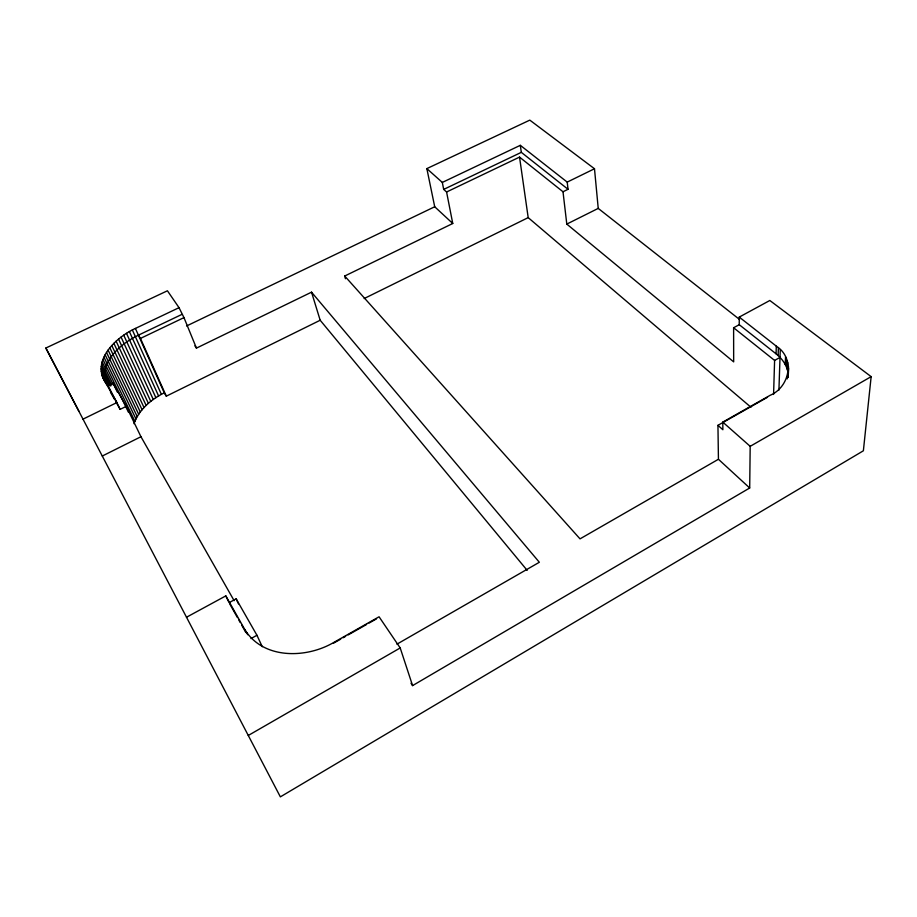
<?xml version="1.0" encoding="UTF-8"?>
<svg xmlns="http://www.w3.org/2000/svg" width="917" height="917" viewBox="0 0 917 917"><rect width="100%" height="100%" fill="white"/><g stroke="black" fill="none" stroke-linecap="round" stroke-linejoin="round"><path stroke-width="1.38" d="M788.219 374.388C787.554 366.112 782.465 358.834 776.069 353.824L739.24 324.698L739.251 317.087L769.822 300.489L871.15 376.646L863.378 450.786L280.361 796.873L45.85 348.036L167.421 290.781L179.033 307.676L183.973 317.614L196.444 348.116L311.528 292.168L539.345 562.27L396.923 644.17M411.022 683.257L412.581 685.607L749.693 487.993L750.186 446.327L722.791 422.118L770.131 395.307C789.812 387.066 795.383 358.226 776.298 346.145L739.251 317.087M773.581 394.459L774.601 360.427L733.611 327.759L739.24 324.698M776.069 353.824L776.298 346.145M778.132 355.567L778.373 347.887M778.923 390.08L780.275 349.709M785.25 364.565L785.548 356.862M785.754 365.493L786.041 357.79M786.866 368.21L787.176 360.519M787.187 378.916L787.29 376.348M787.416 369.872L787.726 362.181M787.932 377.38L788.093 373.54M788.07 377.529L788.528 366.685M788.379 373.528L788.586 368.393M107.3 385.071C89.052 362.226 115.576 337.433 135.395 328.435L179.033 307.676M133.997 423.7C138.983 409.601 151.248 399.376 164.269 392.843L166.309 396.167L320.182 320.251L527.183 570.363M767.506 397.256L717.942 425.328L718.435 459.268L580.025 538.864L344.7 276.028L452.757 223.496L446.579 191.997L443.69 189.406L442.315 182.426L426.852 168.613L529.808 120.127L594.491 168.751L598.228 208.4L739.606 319.517M248.266 735.48L400.202 647.952L379.076 616.786L333.845 642.404C306.416 658.647 263.064 659.552 244.77 629.498L225.811 595.89L186.495 617.244M750.186 446.327L871.15 376.646M333.284 643.333L340.688 639.149M343.153 637.751L345.617 636.352M348.093 634.954L366.594 624.477M369.058 623.079L376.451 618.883M774.601 360.427L780.023 357.401M250.994 638.576L256.943 635.263L236.139 598.824L229.055 602.687M181.807 314.451L138.41 335.163C121.548 343.417 102.303 359.109 104.79 379.959M102.291 456.036L140.954 436.721L234.122 600.669M446.579 191.997L519.538 157.105L563.004 191.768L566.798 224.092L598.228 208.4M364.164 298.552L528.192 217.627L750.931 407.228M116.012 401.99L120.15 409.349L126.271 406.346L140.954 436.721M563.004 191.768L568.036 189.292L567.21 182.105L520.317 145.322L442.315 182.426M83 419.149L116.849 402.586L120.15 409.349M567.21 182.105L594.491 168.751M126.271 406.346L113.032 383.157L108.24 385.472L101.191 371.053M186.564 325.982L434.715 206.761L452.757 223.496M138.41 335.163L140.45 338.43L183.973 317.614M443.69 189.406L521.314 152.348L568.036 189.292M566.798 224.092L733.669 361.871L733.611 327.759M717.942 425.328L722.871 429.718L722.791 422.118M718.435 459.268L749.693 487.993M194.92 345.869L196.444 348.116M110.487 392.189L114.636 399.537M229.754 603.925L237.457 617.611M238.856 620.098L240.254 622.586M241.664 625.073L245.859 632.535M101.5 373.23L116.849 402.586L103.736 379.329L101.627 373.483M45.85 348.036L78.977 411.389M102.028 375.34L103.678 378.71M101.248 366.536L110.751 386.034M101.111 368.817L109.387 385.759M101.604 364.221L111.702 384.991M102.956 359.51L128.437 412.203M113.032 383.157L117.376 392.109M102.165 361.871L112.86 383.914M103.942 357.137L134.879 421.327M105.134 354.776L135.957 418.966M106.521 352.426L137.229 416.616M225.811 595.89L228.516 601.552M108.091 350.088L138.673 414.289M109.857 347.795L140.301 411.997M111.782 345.537L142.089 409.75M246.616 632.466L247.67 634.724M244.77 629.498L245.836 631.756M113.88 343.325L144.038 407.561M116.127 341.17L146.147 405.429M236.139 598.824L238.512 603.89M256.943 635.263L262.251 646.714M118.534 339.095L148.382 403.354M121.067 337.089L150.766 401.371M123.726 335.163L153.265 399.468M126.5 333.329L155.867 397.657M129.377 331.587L158.584 395.949M132.346 329.96L161.381 394.344M140.45 338.43L166.309 396.167M135.395 328.435L164.269 392.843M400.202 647.952L412.581 685.607M311.528 292.168L320.182 320.251M344.7 276.028L345.457 278.722M426.852 168.613L434.715 206.761M519.538 157.105L528.192 217.627M520.317 145.322L521.314 152.348"/></g></svg>
